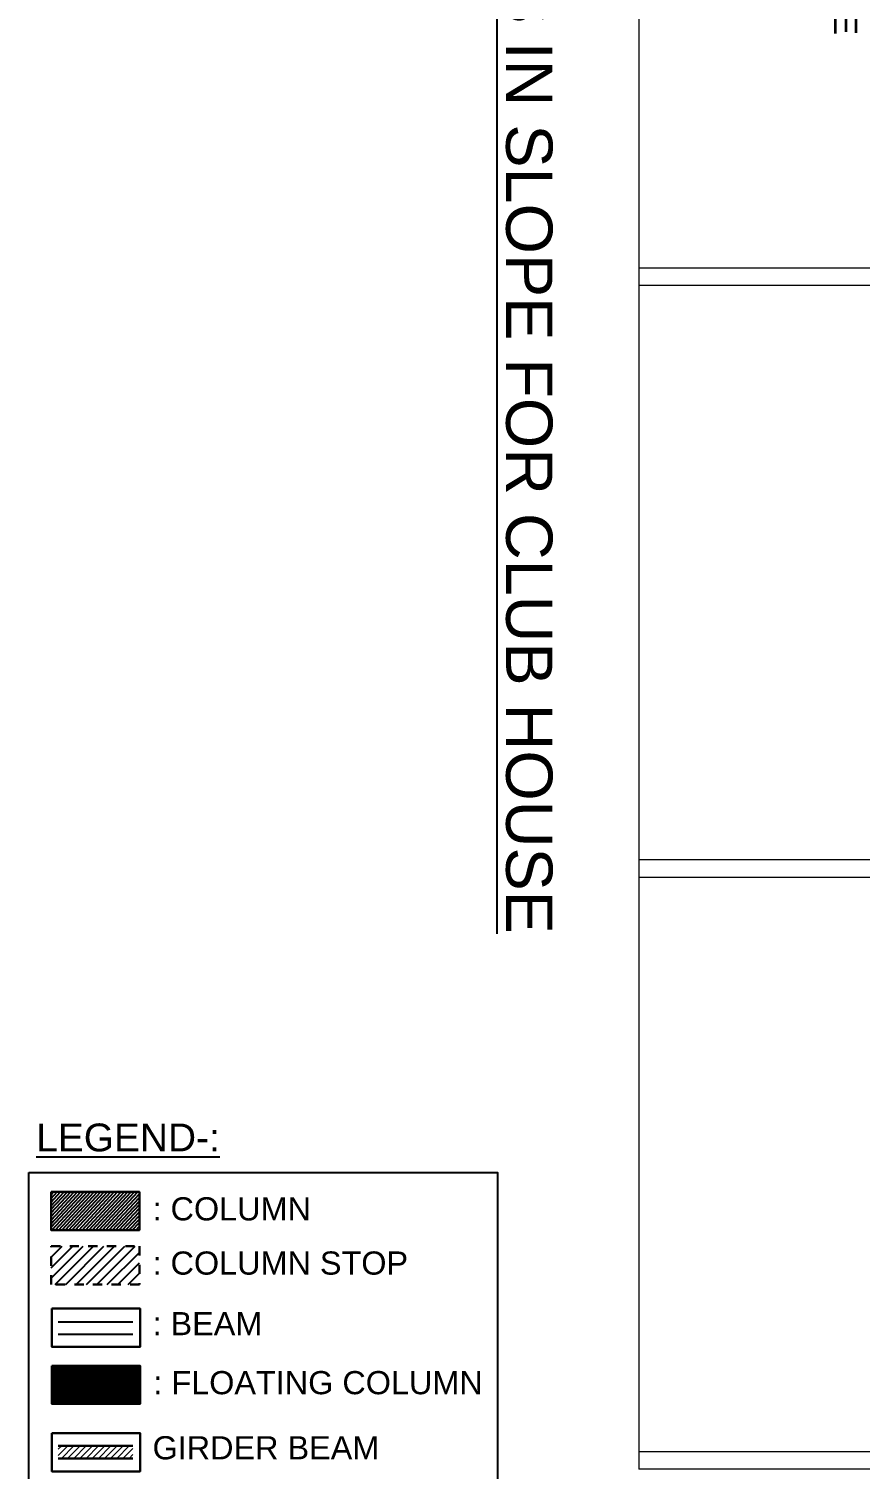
# Model space of a CAD drawing. Header units: millimetres. Extents: x 7675 to 3049577, y -133733 to 101877.
# Drawn here: x 2947420 to 2958176, y 57976 to 76621 of the extents above; entities that cross this region are included whole.
import ezdxf
from ezdxf.enums import TextEntityAlignment as Align

# ---------------------------------------------------------------- set-up
doc = ezdxf.new("R2010")
doc.units = ezdxf.units.MM
doc.header["$LTSCALE"] = 600
doc.linetypes.add('Hidden', pattern=[4, 2, -2])
for name, color, linetype, lineweight in [('BEAM', 191, 'Continuous', 20), ('COL HATCH', 67, 'Continuous', 25), ('COLUMN', 84, 'Continuous', 30), ('COMMENTS', 10, 'Continuous', 35), ('CONCRETE', 7, 'Continuous', 20), ('GIRDER BEAM', 4, 'Continuous', 30), ('MAIN TEXT', 6, 'Continuous', 25), ('SUNK', 251, 'Continuous', 0), ('TXT', 7, 'Continuous', 20)]:
    doc.layers.add(name, color=color, linetype=linetype, lineweight=lineweight)
doc.styles.add('ARIAL', font='arial.ttf')

# ---------------------------------------------------------------- blocks, each defined once
blk = doc.blocks.new('5444')
at = {"layer": 'CONCRETE'}
blk.add_line((2982624.8, 89061), (3021154.8, 89061), dxfattribs=at)
for points in [[(3005604.8, 89061), (3005604.8, 95063.5), (3005834.8, 95063.5), (3005834.8, 89061)], [(3013264.8, 89061), (3013264.8, 95063.5), (3013494.8, 95063.5), (3013494.8, 89061)], [(3020924.8, 89061), (3020924.8, 95063.5), (3021154.8, 95063.5), (3021154.8, 89061)]]:
    blk.add_lwpolyline(points, dxfattribs=at)
at = {"layer": 'COMMENTS', "style": 'ARIAL'}
blk.add_text('CLUB HOUSE ROOF BEAMS IN SLOPE', height=300, dxfattribs=at).set_placement((2998748.4, 91737.7, 11196), align=Align.MIDDLE_CENTER)
at = {"layer": 'MAIN TEXT', "linetype": 'Continuous', "style": 'ARIAL'}
blk.add_text('%%USECTION FOR BEAMS IN SLOPE FOR CLUB HOUSE', height=600, dxfattribs=at).set_placement((3003887.5, 87644.3), align=Align.MIDDLE)

msp = doc.modelspace()

# ---------------------------------------------------------------- hatches: boundary and pattern name
at = {"layer": 'COL HATCH'}
h = msp.add_hatch(dxfattribs=at)
h.set_pattern_fill('ANSI31', color=256, scale=10, angle=2.0311)
h.set_pattern_definition([(47.0311127, (2518622.184, -467635.547), (-23.2322348, 21.6408356), [])])
h.paths.add_polyline_path([(2947709, 61070), (2948850, 61070), (2948850, 61565), (2947709, 61565)])
at = {"layer": 'COL HATCH', "ltscale": 0.001}
h = msp.add_hatch(dxfattribs=at)
h.set_pattern_fill('ANSI31', color=99, scale=30, style=0)
h.set_pattern_definition([(45, (-8603.42, 8486.55), (-67.351921, 67.351921), [])])
h.paths.add_polyline_path([(2947709, 60368), (2948850, 60368), (2948850, 60863), (2947709, 60863)])
at = {"layer": 'COL HATCH'}
h = msp.add_hatch(dxfattribs=at)
h.set_pattern_fill('ANSI31', color=256, scale=120)
h.set_pattern_definition([(45, (2372418.185, 921.506), (-10.6066017, 10.6066017), [])])
h.paths.add_polyline_path([(2947719, 59315), (2947719, 58820), (2948860, 58820), (2948860, 59315)])
at = {"layer": 'SUNK'}
h = msp.add_hatch(dxfattribs=at)
h.set_pattern_fill('ANSI31', color=256, scale=450)
h.set_pattern_definition([(45, (2632653.93, 80535.926), (-39.774756, 39.774756), [])])
h.paths.add_polyline_path([(2947800, 58278), (2947800, 58116), (2948766, 58116), (2948766, 58278)])

# ---------------------------------------------------------------- linework, layer by layer
at = {"color": 252, "elevation": 0}
msp.add_lwpolyline([(2947420, 61817), (2953483, 61817), (2953483, 53979), (2947420, 53979)], close=True, dxfattribs=at)
at = {"layer": 'BEAM', "lineweight": -2}
for p, q in [((2947800, 59885, 0), (2948766, 59885, 0)), ((2947800, 59724, 0), (2948766, 59724, 0))]:
    msp.add_line(p, q, dxfattribs=at)
at = {"layer": 'COLUMN', "elevation": 0}
msp.add_lwpolyline([(2947709, 61565), (2948850, 61565), (2948850, 61070), (2947709, 61070)], close=True, dxfattribs=at)
at = {"layer": 'COLUMN', "linetype": 'Hidden', "ltscale": 0.1, "elevation": 0}
msp.add_lwpolyline([(2947709, 60863), (2948850, 60863), (2948850, 60368), (2947709, 60368)], close=True, dxfattribs=at)
at = {"layer": 'COLUMN', "color": 2, "elevation": 0}
for points in [[(2947719, 60054), (2948860, 60054), (2948860, 59559), (2947719, 59559)], [(2947719, 59315), (2948860, 59315), (2948860, 58820), (2947719, 58820)], [(2947719, 58443), (2948860, 58443), (2948860, 57948), (2947719, 57948)]]:
    msp.add_lwpolyline(points, close=True, dxfattribs=at)
at = {"layer": 'GIRDER BEAM', "color": 4, "lineweight": 30}
for p, q in [((2947800, 58278, 0), (2948766, 58278, 0)), ((2947800, 58116, 0), (2948766, 58116, 0))]:
    msp.add_line(p, q, dxfattribs=at)

# ---------------------------------------------------------------- block references
at = {"layer": 'BEAM', "rotation": 270}
msp.add_blockref('5444', (2866251, 3079131), dxfattribs=at)

# ---------------------------------------------------------------- texts
at = {"layer": 'MAIN TEXT', "style": 'ARIAL'}
msp.add_text('%%uLEGEND-:', height=360, rotation=0.0036, dxfattribs=at).set_placement((2947516, 62090, 0))
at = {"layer": 'TXT', "style": 'ARIAL'}
for s, p in [(': COLUMN', (2949021, 61196)), (': COLUMN STOP', (2949021, 60494)), (': BEAM', (2949021, 59710)), (': FLOATING COLUMN', (2949032, 58946)), ('GIRDER BEAM', (2949021, 58103))]:
    msp.add_text(s, height=300, rotation=0.0036, dxfattribs=at).set_placement(p)

doc.saveas('drawing.dxf')
